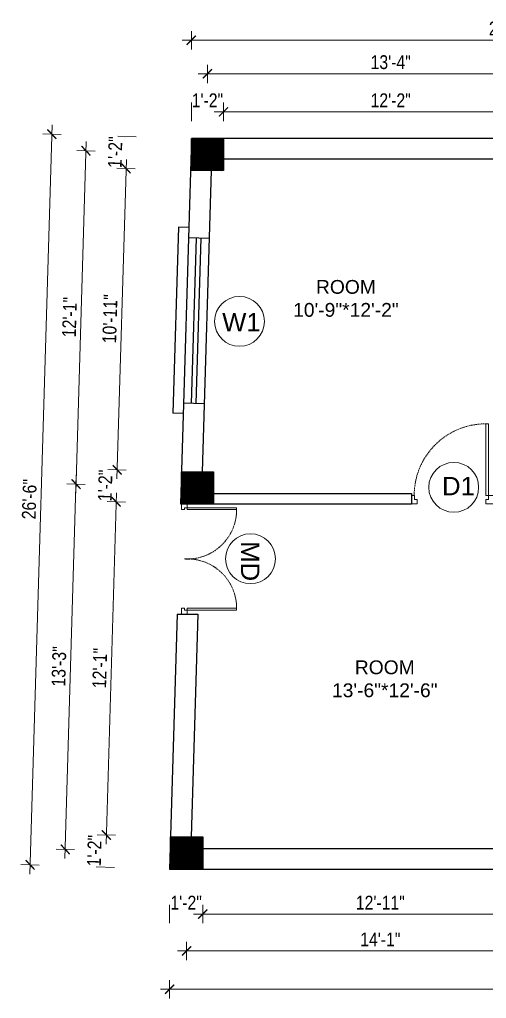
# Model space of a CAD drawing. Header units: inches. Extents: x -9985691 to 3643, y -3270716 to 4788.
# Drawn here: x -4965872.1 to -4965668.8, y -3264218.4 to -3263792.3 of the extents above; entities that cross this region are included whole.
import ezdxf

# ---------------------------------------------------------------- set-up
doc = ezdxf.new("R2010")
doc.units = ezdxf.units.IN
doc.header["$LTSCALE"] = 2
doc.header["$MEASUREMENT"] = 0
doc.header["$PDMODE"] = 34
doc.linetypes.add('HIDDEN', pattern=[0.375, 0.25, -0.125])
doc.layers.get('0').update_dxf_attribs({"linetype": 'CONTINUOUS'})
doc.layers.get('DEFPOINTS').update_dxf_attribs({"color": 141, "linetype": 'CONTINUOUS'})
doc.layers.add('A-Hatch', color=7, linetype='CONTINUOUS')
for name, color, linetype, lineweight in [('Annotate-Lite.w', 177, 'CONTINUOUS', 9), ('DIM 1-100', 4, 'CONTINUOUS', 13), ('Door-Window.w', 4, 'CONTINUOUS', 15), ('TEXT', 181, 'CONTINUOUS', 25)]:
    doc.layers.add(name, color=color, linetype=linetype, lineweight=lineweight)
doc.styles.add('arial.', font='arial.ttf')
doc.styles.add('gaurav', font='arial.ttf')
doc.styles.get("Standard").update_dxf_attribs({"font": 'ARIALN.TTF'})
doc.dimstyles.new('1 by 96', dxfattribs={"dimtxt": 6, "dimasz": 4, "dimexe": 4, "dimexo": 4, "dimgap": 2, "dimtad": 1, "dimdec": 0, "dimzin": 0, "dimdsep": 46, "dimlunit": 4, "dimtxsty": 'Standard', "dimblk": 'ARCHTICK', "dimcen": 0, "dimdle": 4, "dimadec": 0, "dimazin": 0, "dimtfac": 1, "dimtdec": 0, "dimtix": 1, "dimtofl": 0, "dimtmove": 1, "dimatfit": 3, "dimldrblk": 'ARCHTICK', "dimfxl": 4, "dimfxlon": 1, "dimtolj": 1, "dimtzin": 0, "dimlwd": -1, "dimlwe": -1, "dimarcsym": 0})

# ---------------------------------------------------------------- blocks, each defined once
blk = doc.blocks.new('FDFDRE')
at = {"ltscale": 3}
for p, q in [((165701.11, -58637.82), (165701.1, -58641.5)), ((165701.1, -58641.5), (165703.55, -58641.5)), ((165704.78, -58637.83), (165701.11, -58637.82)), ((165703.55, -58641.5), (165703.53, -58672.63)), ((165704.78, -58639.66), (165703.55, -58639.66)), ((165703.55, -58639.66), (165703.55, -58641.5)), ((165703.55, -58641.5), (165704.78, -58641.5)), ((165704.78, -58641.5), (165704.76, -58672.65)), ((165704.78, -58639.66), (165704.78, -58637.83)), ((165766.98, -58637.83), (165770.65, -58637.82)), ((165766.98, -58639.66), (165766.98, -58637.83)), ((165766.98, -58639.66), (165768.2, -58639.66)), ((165766.98, -58641.5), (165767, -58672.65)), ((165768.2, -58641.5), (165766.98, -58641.5)), ((165768.2, -58639.66), (165768.2, -58641.5)), ((165770.65, -58641.5), (165768.2, -58641.5)), ((165768.2, -58641.5), (165768.22, -58672.63)), ((165770.65, -58637.82), (165770.65, -58641.5)), ((165703.53, -58672.63), (165704.76, -58672.65)), ((165768.22, -58672.63), (165767, -58672.65))]:
    blk.add_line(p, q, dxfattribs=at)
at = {"layer": 'Door-Window.w', "color": 9, "linetype": 'HIDDEN', "lineweight": 18}
for centre, start, end in [((165704.78, -58641.5), 269.96183, 3.38353), ((165766.98, -58641.5), 176.61647, 270.03817)]:
    blk.add_arc(centre, 31.16, start, end, dxfattribs=at)
blk = doc.blocks.new('3-0')
at = {"ltscale": 3}
for p, q in [((11063.05, 10097.68), (11065.97, 10099.9)), ((11063.05, 10097.68), (11064.53, 10095.73)), ((11065.25, 10097.81), (11066.71, 10098.92)), ((11065.99, 10096.84), (11065.25, 10097.81)), ((11065.97, 10099.9), (11066.71, 10098.92)), ((11065.99, 10096.84), (11064.53, 10095.73)), ((11085.5, 10074.13), (11110.32, 10092.96)), ((11086.24, 10073.15), (11111.05, 10091.97)), ((11111.05, 10091.97), (11110.32, 10092.96)), ((11084.04, 10073.02), (11082.57, 10071.91)), ((11084.04, 10073.02), (11084.78, 10072.04)), ((11084.78, 10072.04), (11086.24, 10073.15)), ((11086.24, 10073.15), (11085.5, 10074.13)), ((11087.72, 10071.2), (11086.24, 10073.15)), ((11082.57, 10071.91), (11084.79, 10068.98)), ((11084.79, 10068.98), (11087.72, 10071.2))]:
    blk.add_line(p, q, dxfattribs=at)
at = {"layer": 'Door-Window.w', "color": 9, "linetype": 'HIDDEN', "lineweight": 18}
blk.add_arc((11085.5, 10074.13), 31.16, 37.1906, 127.1465, dxfattribs=at)
blk = doc.blocks.new('*D1144')
at = {"layer": 'DEFPOINTS', "color": 0, "ltscale": 0.5, "transparency": 16777216}
for p in [(-4965783.32, -3263832.42), (-4965797.32, -3263843.96), (-4965783.32, -3263843.96)]:
    blk.add_point(p, dxfattribs=at)
at = {"layer": 'DIM 1-100', "color": 0, "ltscale": 0.5, "transparency": 16777216}
for p, q in [((-4965797.32, -3263836.42), (-4965797.32, -3263828.42)), ((-4965783.32, -3263836.42), (-4965783.32, -3263828.42))]:
    blk.add_line(p, q, dxfattribs=at)
at = {"layer": 'DIM 1-100', "color": 0, "ltscale": 0.5, "transparency": 16777216, "insert": (-4965790.32, -3263827.41), "char_height": 6, "attachment_point": 5}
blk.add_mtext('\\A1;1\'-2"', dxfattribs=at)
blk = doc.blocks.new('_ArchTick')
at = {"color": 0, "linetype": 'ByBlock', "const_width": 0.15}
blk.add_lwpolyline([(-0.5, -0.5), (0.5, 0.5)], dxfattribs=at)
blk = doc.blocks.new('*D1145')
at = {"layer": 'DEFPOINTS', "color": 0, "ltscale": 0.5, "transparency": 16777216}
for p in [(-4965637.68, -3263832.42), (-4965783.32, -3263843.96), (-4965637.68, -3263843.96)]:
    blk.add_point(p, dxfattribs=at)
at = {"layer": 'DIM 1-100', "color": 0, "ltscale": 0.5, "transparency": 16777216}
for p, q in [((-4965783.32, -3263836.42), (-4965783.32, -3263828.42)), ((-4965637.68, -3263836.42), (-4965637.68, -3263828.42)), ((-4965787.32, -3263832.42), (-4965633.68, -3263832.42))]:
    blk.add_line(p, q, dxfattribs=at)
at = {"layer": 'DIM 1-100', "color": 0, "ltscale": 0.5, "transparency": 16777216, "xscale": 4, "yscale": 4, "zscale": 4, "rotation": 180}
blk.add_blockref('_ArchTick', (-4965783.32, -3263832.42), dxfattribs=at)
at = {"layer": 'DIM 1-100', "color": 0, "ltscale": 0.5, "transparency": 16777216, "xscale": 4, "yscale": 4, "zscale": 4}
blk.add_blockref('_ArchTick', (-4965637.68, -3263832.42), dxfattribs=at)
at = {"layer": 'DIM 1-100', "color": 0, "ltscale": 0.5, "transparency": 16777216, "insert": (-4965710.5, -3263827.41), "char_height": 6, "attachment_point": 5}
blk.add_mtext('\\A1;12\'-2"', dxfattribs=at)
blk = doc.blocks.new('*D1151')
at = {"layer": 'DEFPOINTS', "color": 0, "ltscale": 0.5, "transparency": 16777216}
for p in [(-4965630.68, -3263815.89), (-4965790.32, -3263850.96), (-4965630.68, -3263850.96)]:
    blk.add_point(p, dxfattribs=at)
at = {"layer": 'DIM 1-100', "color": 0, "ltscale": 0.5, "transparency": 16777216}
for p, q in [((-4965790.32, -3263819.89), (-4965790.32, -3263811.89)), ((-4965630.68, -3263819.89), (-4965630.68, -3263811.89)), ((-4965794.32, -3263815.89), (-4965626.68, -3263815.89))]:
    blk.add_line(p, q, dxfattribs=at)
at = {"layer": 'DIM 1-100', "color": 0, "ltscale": 0.5, "transparency": 16777216, "xscale": 4, "yscale": 4, "zscale": 4, "rotation": 180}
blk.add_blockref('_ArchTick', (-4965790.32, -3263815.89), dxfattribs=at)
at = {"layer": 'DIM 1-100', "color": 0, "ltscale": 0.5, "transparency": 16777216, "xscale": 4, "yscale": 4, "zscale": 4}
blk.add_blockref('_ArchTick', (-4965630.68, -3263815.89), dxfattribs=at)
at = {"layer": 'DIM 1-100', "color": 0, "ltscale": 0.5, "transparency": 16777216, "insert": (-4965710.5, -3263810.83), "char_height": 6, "attachment_point": 5}
blk.add_mtext('\\A1;13\'-4"', dxfattribs=at)
blk = doc.blocks.new('*D1154')
at = {"layer": 'DEFPOINTS', "color": 0, "ltscale": 0.5, "transparency": 16777216}
for p in [(-4965797.32, -3263801.26), (-4965797.32, -3263843.96), (-4965520.68, -3263843.96)]:
    blk.add_point(p, dxfattribs=at)
at = {"layer": 'DIM 1-100', "color": 0, "ltscale": 0.5, "transparency": 16777216}
for p, q in [((-4965516.68, -3263801.26), (-4965801.32, -3263801.26)), ((-4965797.32, -3263805.26), (-4965797.32, -3263797.26)), ((-4965520.68, -3263805.26), (-4965520.68, -3263797.26))]:
    blk.add_line(p, q, dxfattribs=at)
at = {"layer": 'DIM 1-100', "color": 0, "ltscale": 0.5, "transparency": 16777216, "xscale": 4, "yscale": 4, "zscale": 4, "rotation": 180}
blk.add_blockref('_ArchTick', (-4965797.32, -3263801.26), dxfattribs=at)
at = {"layer": 'DIM 1-100', "color": 0, "ltscale": 0.5, "transparency": 16777216, "xscale": 4, "yscale": 4, "zscale": 4}
blk.add_blockref('_ArchTick', (-4965520.68, -3263801.26), dxfattribs=at)
at = {"layer": 'DIM 1-100', "color": 0, "ltscale": 0.5, "transparency": 16777216, "insert": (-4965659, -3263796.19), "char_height": 6, "attachment_point": 5}
blk.add_mtext('\\A1;23\'-1"', dxfattribs=at)
blk = doc.blocks.new('*D1156')
at = {"layer": 'DEFPOINTS', "color": 0, "ltscale": 0.5, "transparency": 16777216}
for p in [(-4965829.63, -3263988.25), (-4965801.63, -3263989.08), (-4965802.05, -3264003.08)]:
    blk.add_point(p, dxfattribs=at)
at = {"layer": 'DIM 1-100', "color": 0, "ltscale": 0.5, "transparency": 16777216}
for p, q in [((-4965825.63, -3263988.37), (-4965833.63, -3263988.13)), ((-4965826.05, -3264002.37), (-4965834.04, -3264002.13))]:
    blk.add_line(p, q, dxfattribs=at)
at = {"layer": 'DIM 1-100', "color": 0, "ltscale": 0.5, "transparency": 16777216, "insert": (-4965834.85, -3263995.1), "char_height": 6, "attachment_point": 5, "rotation": 88.2969}
blk.add_mtext('\\A1;1\'-2"', dxfattribs=at)
blk = doc.blocks.new('*D1157')
at = {"layer": 'DEFPOINTS', "color": 0, "ltscale": 0.5, "transparency": 16777216}
for p in [(-4965802.05, -3264003.08), (-4965834.36, -3264147.25), (-4965806.36, -3264148.08)]:
    blk.add_point(p, dxfattribs=at)
at = {"layer": 'DIM 1-100', "color": 0, "ltscale": 0.5, "transparency": 16777216}
for p, q in [((-4965829.93, -3263998.25), (-4965834.48, -3264151.25)), ((-4965826.05, -3264002.37), (-4965834.04, -3264002.13)), ((-4965830.36, -3264147.37), (-4965838.35, -3264147.13))]:
    blk.add_line(p, q, dxfattribs=at)
at = {"layer": 'DIM 1-100', "color": 0, "ltscale": 0.5, "transparency": 16777216, "xscale": 4, "yscale": 4, "zscale": 4}
for p, rotation in [((-4965830.05, -3264002.25), 88.2968649502708), ((-4965834.36, -3264147.25), 268.2968649502708)]:
    blk.add_blockref('_ArchTick', p, dxfattribs=dict(at, rotation=rotation))
at = {"layer": 'DIM 1-100', "color": 0, "ltscale": 0.5, "transparency": 16777216, "insert": (-4965837.21, -3264074.6), "char_height": 6, "attachment_point": 5, "rotation": 88.2969}
blk.add_mtext('\\A1;12\'-1"', dxfattribs=at)
blk = doc.blocks.new('*D1158')
at = {"layer": 'DEFPOINTS', "color": 0, "ltscale": 0.5, "transparency": 16777216}
for p in [(-4965806.36, -3264148.08), (-4965834.77, -3264161.25), (-4965806.77, -3264162.08)]:
    blk.add_point(p, dxfattribs=at)
at = {"layer": 'DIM 1-100', "color": 0, "ltscale": 0.5, "transparency": 16777216}
for p, q in [((-4965830.36, -3264147.37), (-4965838.35, -3264147.13)), ((-4965830.77, -3264161.37), (-4965838.77, -3264161.13))]:
    blk.add_line(p, q, dxfattribs=at)
at = {"layer": 'DIM 1-100', "color": 0, "ltscale": 0.5, "transparency": 16777216, "insert": (-4965839.57, -3264154.1), "char_height": 6, "attachment_point": 5, "rotation": 88.2969}
blk.add_mtext('\\A1;1\'-2"', dxfattribs=at)
blk = doc.blocks.new('*D1159')
at = {"layer": 'DEFPOINTS', "color": 0, "ltscale": 0.5, "transparency": 16777216}
for p in [(-4965825.73, -3263857.11), (-4965797.32, -3263857.96), (-4965801.63, -3263989.08)]:
    blk.add_point(p, dxfattribs=at)
at = {"layer": 'DIM 1-100', "color": 0, "ltscale": 0.5, "transparency": 16777216}
for p, q in [((-4965829.75, -3263992.25), (-4965825.61, -3263853.11)), ((-4965821.73, -3263857.23), (-4965829.73, -3263856.99)), ((-4965825.63, -3263988.37), (-4965833.63, -3263988.13))]:
    blk.add_line(p, q, dxfattribs=at)
at = {"layer": 'DIM 1-100', "color": 0, "ltscale": 0.5, "transparency": 16777216, "xscale": 4, "yscale": 4, "zscale": 4}
for p, rotation in [((-4965825.73, -3263857.11), 88.29686495027083), ((-4965829.63, -3263988.25), 268.2968649502708)]:
    blk.add_blockref('_ArchTick', p, dxfattribs=dict(at, rotation=rotation))
at = {"layer": 'DIM 1-100', "color": 0, "ltscale": 0.5, "transparency": 16777216, "insert": (-4965832.74, -3263922.53), "char_height": 6, "attachment_point": 5, "rotation": 88.2969}
blk.add_mtext('\\A1;10\'-11"', dxfattribs=at)
blk = doc.blocks.new('*D1160')
at = {"layer": 'DEFPOINTS', "color": 0, "ltscale": 0.5, "transparency": 16777216}
for p in [(-4965825.31, -3263843.12), (-4965797.32, -3263843.96), (-4965797.32, -3263857.96)]:
    blk.add_point(p, dxfattribs=at)
at = {"layer": 'DIM 1-100', "color": 0, "ltscale": 0.5, "transparency": 16777216}
for p, q in [((-4965821.32, -3263843.24), (-4965829.31, -3263843)), ((-4965821.73, -3263857.23), (-4965829.73, -3263856.99))]:
    blk.add_line(p, q, dxfattribs=at)
at = {"layer": 'DIM 1-100', "color": 0, "ltscale": 0.5, "transparency": 16777216, "insert": (-4965830.53, -3263849.97), "char_height": 6, "attachment_point": 5, "rotation": 88.2969}
blk.add_mtext('\\A1;1\'-2"', dxfattribs=at)
blk = doc.blocks.new('*D1161')
at = {"layer": 'DEFPOINTS', "color": 0, "ltscale": 0.5, "transparency": 16777216}
for p in [(-4965847.53, -3263994.51), (-4965794.63, -3263996.08), (-4965799.36, -3264155.08)]:
    blk.add_point(p, dxfattribs=at)
at = {"layer": 'DIM 1-100', "color": 0, "ltscale": 0.5, "transparency": 16777216}
for p, q in [((-4965852.37, -3264157.51), (-4965847.41, -3263990.51)), ((-4965843.53, -3263994.63), (-4965851.52, -3263994.39)), ((-4965848.26, -3264153.63), (-4965856.25, -3264153.39))]:
    blk.add_line(p, q, dxfattribs=at)
at = {"layer": 'DIM 1-100', "color": 0, "ltscale": 0.5, "transparency": 16777216, "xscale": 4, "yscale": 4, "zscale": 4}
for p, rotation in [((-4965847.53, -3263994.51), 88.29686496677859), ((-4965852.25, -3264153.51), 268.2968649667786)]:
    blk.add_blockref('_ArchTick', p, dxfattribs=dict(at, rotation=rotation))
at = {"layer": 'DIM 1-100', "color": 0, "ltscale": 0.5, "transparency": 16777216, "insert": (-4965854.95, -3264073.86), "char_height": 6, "attachment_point": 5, "rotation": 88.2969}
blk.add_mtext('\\A1;13\'-3"', dxfattribs=at)
blk = doc.blocks.new('*D1162')
at = {"layer": 'DEFPOINTS', "color": 0, "ltscale": 0.5, "transparency": 16777216}
for p in [(-4965843.21, -3263849.38), (-4965790.32, -3263850.96), (-4965794.63, -3263996.08)]:
    blk.add_point(p, dxfattribs=at)
at = {"layer": 'DIM 1-100', "color": 0, "ltscale": 0.5, "transparency": 16777216}
for p, q in [((-4965847.65, -3263998.51), (-4965843.09, -3263845.38)), ((-4965839.21, -3263849.5), (-4965847.21, -3263849.26)), ((-4965843.53, -3263994.63), (-4965851.52, -3263994.39))]:
    blk.add_line(p, q, dxfattribs=at)
at = {"layer": 'DIM 1-100', "color": 0, "ltscale": 0.5, "transparency": 16777216, "xscale": 4, "yscale": 4, "zscale": 4}
for p, rotation in [((-4965843.21, -3263849.38), 88.29686495027083), ((-4965847.53, -3263994.51), 268.2968649502708)]:
    blk.add_blockref('_ArchTick', p, dxfattribs=dict(at, rotation=rotation))
at = {"layer": 'DIM 1-100', "color": 0, "ltscale": 0.5, "transparency": 16777216, "insert": (-4965850.38, -3263921.8), "char_height": 6, "attachment_point": 5, "rotation": 88.2969}
blk.add_mtext('\\A1;12\'-1"', dxfattribs=at)
blk = doc.blocks.new('*D1163')
at = {"layer": 'DEFPOINTS', "color": 0, "ltscale": 0.5, "transparency": 16777216}
for p in [(-4965797.32, -3263843.96), (-4965867.52, -3264160.28), (-4965806.77, -3264162.08)]:
    blk.add_point(p, dxfattribs=at)
at = {"layer": 'DIM 1-100', "color": 0, "ltscale": 0.5, "transparency": 16777216}
for p, q in [((-4965857.94, -3263838.15), (-4965867.64, -3264164.27)), ((-4965854.06, -3263842.27), (-4965862.06, -3263842.03)), ((-4965863.52, -3264160.4), (-4965871.52, -3264160.16))]:
    blk.add_line(p, q, dxfattribs=at)
at = {"layer": 'DIM 1-100', "color": 0, "ltscale": 0.5, "transparency": 16777216, "xscale": 4, "yscale": 4, "zscale": 4}
for p, rotation in [((-4965858.06, -3263842.15), 88.29686496679862), ((-4965867.52, -3264160.28), 268.2968649667986)]:
    blk.add_blockref('_ArchTick', p, dxfattribs=dict(at, rotation=rotation))
at = {"layer": 'DIM 1-100', "color": 0, "ltscale": 0.5, "transparency": 16777216, "insert": (-4965867.85, -3264001.06), "char_height": 6, "attachment_point": 5, "rotation": 88.2969}
blk.add_mtext('\\A1;26\'-6"', dxfattribs=at)
blk = doc.blocks.new('*D1164')
at = {"layer": 'DEFPOINTS', "color": 0, "ltscale": 0.5, "transparency": 16777216}
for p in [(-4965806.77, -3264162.08), (-4965792.36, -3264162.08), (-4965792.36, -3264181.71)]:
    blk.add_point(p, dxfattribs=at)
at = {"layer": 'DIM 1-100', "color": 0, "ltscale": 0.5, "transparency": 16777216}
for p, q in [((-4965806.77, -3264177.71), (-4965806.77, -3264185.71)), ((-4965792.36, -3264177.71), (-4965792.36, -3264185.71))]:
    blk.add_line(p, q, dxfattribs=at)
at = {"layer": 'DIM 1-100', "color": 0, "ltscale": 0.5, "transparency": 16777216, "insert": (-4965799.57, -3264176.7), "char_height": 6, "attachment_point": 5}
blk.add_mtext('\\A1;1\'-2"', dxfattribs=at)
blk = doc.blocks.new('*D1165')
at = {"layer": 'DEFPOINTS', "color": 0, "ltscale": 0.5, "transparency": 16777216}
for p in [(-4965792.36, -3264162.08), (-4965637.68, -3264162.08), (-4965637.68, -3264181.71)]:
    blk.add_point(p, dxfattribs=at)
at = {"layer": 'DIM 1-100', "color": 0, "ltscale": 0.5, "transparency": 16777216}
for p, q in [((-4965792.36, -3264177.71), (-4965792.36, -3264185.71)), ((-4965637.68, -3264177.71), (-4965637.68, -3264185.71)), ((-4965796.36, -3264181.71), (-4965633.68, -3264181.71))]:
    blk.add_line(p, q, dxfattribs=at)
at = {"layer": 'DIM 1-100', "color": 0, "ltscale": 0.5, "transparency": 16777216, "xscale": 4, "yscale": 4, "zscale": 4, "rotation": 180}
blk.add_blockref('_ArchTick', (-4965792.36, -3264181.71), dxfattribs=at)
at = {"layer": 'DIM 1-100', "color": 0, "ltscale": 0.5, "transparency": 16777216, "xscale": 4, "yscale": 4, "zscale": 4}
blk.add_blockref('_ArchTick', (-4965637.68, -3264181.71), dxfattribs=at)
at = {"layer": 'DIM 1-100', "color": 0, "ltscale": 0.5, "transparency": 16777216, "insert": (-4965715.02, -3264176.7), "char_height": 6, "attachment_point": 5}
blk.add_mtext('\\A1;12\'-11"', dxfattribs=at)
blk = doc.blocks.new('*D1169')
at = {"layer": 'DEFPOINTS', "color": 0, "ltscale": 0.5, "transparency": 16777216}
for p in [(-4965799.36, -3264155.08), (-4965630.68, -3264155.08), (-4965630.68, -3264197.72)]:
    blk.add_point(p, dxfattribs=at)
at = {"layer": 'DIM 1-100', "color": 0, "ltscale": 0.5, "transparency": 16777216}
for p, q in [((-4965803.36, -3264197.72), (-4965626.68, -3264197.72)), ((-4965799.36, -3264193.72), (-4965799.36, -3264201.72)), ((-4965630.68, -3264193.72), (-4965630.68, -3264201.72))]:
    blk.add_line(p, q, dxfattribs=at)
at = {"layer": 'DIM 1-100', "color": 0, "ltscale": 0.5, "transparency": 16777216, "xscale": 4, "yscale": 4, "zscale": 4, "rotation": 180}
blk.add_blockref('_ArchTick', (-4965799.36, -3264197.72), dxfattribs=at)
at = {"layer": 'DIM 1-100', "color": 0, "ltscale": 0.5, "transparency": 16777216, "xscale": 4, "yscale": 4, "zscale": 4}
blk.add_blockref('_ArchTick', (-4965630.68, -3264197.72), dxfattribs=at)
at = {"layer": 'DIM 1-100', "color": 0, "ltscale": 0.5, "transparency": 16777216, "insert": (-4965715.02, -3264192.71), "char_height": 6, "attachment_point": 5}
blk.add_mtext('\\A1;14\'-1"', dxfattribs=at)
blk = doc.blocks.new('*D1171')
at = {"layer": 'DEFPOINTS', "color": 0, "ltscale": 0.5, "transparency": 16777216}
for p in [(-4965806.77, -3264162.08), (-4965457.32, -3264162.08), (-4965457.32, -3264214.41)]:
    blk.add_point(p, dxfattribs=at)
at = {"layer": 'DIM 1-100', "color": 0, "ltscale": 0.5, "transparency": 16777216}
for p, q in [((-4965806.77, -3264210.41), (-4965806.77, -3264218.41)), ((-4965457.32, -3264210.41), (-4965457.32, -3264218.41)), ((-4965810.77, -3264214.41), (-4965453.32, -3264214.41))]:
    blk.add_line(p, q, dxfattribs=at)
at = {"layer": 'DIM 1-100', "color": 0, "ltscale": 0.5, "transparency": 16777216, "xscale": 4, "yscale": 4, "zscale": 4, "rotation": 180}
blk.add_blockref('_ArchTick', (-4965806.77, -3264214.41), dxfattribs=at)
at = {"layer": 'DIM 1-100', "color": 0, "ltscale": 0.5, "transparency": 16777216, "xscale": 4, "yscale": 4, "zscale": 4}
blk.add_blockref('_ArchTick', (-4965457.32, -3264214.41), dxfattribs=at)
at = {"layer": 'DIM 1-100', "color": 0, "ltscale": 0.5, "transparency": 16777216, "insert": (-4965632.05, -3264209.35), "char_height": 6, "attachment_point": 5}
blk.add_mtext('\\A1;29\'-1"', dxfattribs=at)

msp = doc.modelspace()

# ---------------------------------------------------------------- hatches: boundary and pattern name
at = {"layer": 'A-Hatch', "ltscale": 0.5}
h = msp.add_hatch(dxfattribs=at)
h.set_pattern_fill('ANSI31', color=256)
h.set_pattern_definition([(45, (9311.56172, 827.37444), (-0.0883883476483, 0.0883883476483), [])])
h.paths.add_polyline_path([(-4965783.32, -3263843.96), (-4965797.32, -3263843.96), (-4965797.32, -3263857.96), (-4965783.32, -3263857.96)])
h = msp.add_hatch(dxfattribs=at)
h.set_pattern_fill('ANSI31', color=256)
h.set_pattern_definition([(45, (9307.2465, 682.24748), (-0.0883883476483, 0.0883883476483), [])])
h.paths.add_polyline_path([(-4965787.63, -3263989.08), (-4965801.63, -3263989.08), (-4965801.63, -3264003.08), (-4965787.63, -3264003.08)])
h = msp.add_hatch(dxfattribs=at)
h.set_pattern_fill('ANSI31', color=256)
h.set_pattern_definition([(45, (9302.51879, 523.24748), (-0.0883883476483, 0.0883883476483), [])])
h.paths.add_polyline_path([(-4965792.36, -3264148.08), (-4965806.36, -3264148.08), (-4965806.36, -3264162.08), (-4965792.36, -3264162.08)])

# ---------------------------------------------------------------- linework, layer by layer
at = {"ltscale": 0.5}
for p, q in [((-4965660.92, -3263852.96), (-4965783.32, -3263852.96)), ((-4965788.73, -3263857.96), (-4965792.63, -3263989.08)), ((-4965802.97, -3263882.64), (-4965805.37, -3263963.6)), ((-4965798.47, -3263882.77), (-4965802.97, -3263882.64)), ((-4965789.61, -3263887.53), (-4965798.6, -3263887.27)), ((-4965797.24, -3263959.34), (-4965795.1, -3263887.37)), ((-4965795.25, -3263959.4), (-4965793.11, -3263887.43)), ((-4965791.75, -3263959.5), (-4965800.74, -3263959.24)), ((-4965800.88, -3263963.73), (-4965805.37, -3263963.6)), ((-4965787.63, -3263998.58), (-4965701.42, -3263998.58)), ((-4965701.42, -3263998.58), (-4965701.42, -3264003.08)), ((-4965802.05, -3264003.08), (-4965701.42, -3264003.08)), ((-4965803.47, -3264051.08), (-4965794.47, -3264051.08)), ((-4965794.47, -3264051.08), (-4965797.35, -3264148.08)), ((-4965792.36, -3264153.08), (-4965637.68, -3264153.08))]:
    msp.add_line(p, q, dxfattribs=at)
for points in [[(-4965520.68, -3263843.96), (-4965797.32, -3263843.96), (-4965802.05, -3264003.08)], [(-4965803.47, -3264051.08), (-4965806.77, -3264162.08), (-4965457.32, -3264162.08), (-4965458.65, -3263989.08)]]:
    msp.add_lwpolyline(points, dxfattribs=at)
for points in [[(-4965797.32, -3263843.96), (-4965783.32, -3263843.96), (-4965783.32, -3263857.96), (-4965797.32, -3263857.96)], [(-4965801.63, -3263989.08), (-4965787.63, -3263989.08), (-4965787.63, -3264003.08), (-4965801.63, -3264003.08)], [(-4965806.36, -3264148.08), (-4965792.36, -3264148.08), (-4965792.36, -3264162.08), (-4965806.36, -3264162.08)]]:
    msp.add_lwpolyline(points, close=True, dxfattribs=at)
at = {"layer": 'Annotate-Lite.w', "ltscale": 0.005}
for centre in [(-4965776.36, -3263923.64), (-4965683.05, -3263995.9), (-4965771.57, -3264026.98)]:
    msp.add_circle(centre, 10.86, dxfattribs=at)

# ---------------------------------------------------------------- block references
at = {"layer": 'Door-Window.w', "linetype": 'ByBlock', "xscale": 0.9997907823099139, "yscale": 0.9997907820742985, "zscale": 0.9997907822730241, "rotation": 52.84757570409326}
msp.add_blockref('3-0', (-4964334.93, -3278915.93), dxfattribs=at)
at = {"layer": 'Door-Window.w', "ltscale": 0.005, "xscale": 0.6902152811431093, "yscale": 0.6902152811431093, "zscale": 0.690215281206522, "rotation": 89.99999999970716}
msp.add_blockref('FDFDRE', (-5006274.35, -3378420.52), dxfattribs=at)

# ---------------------------------------------------------------- texts
at = {"layer": 'Annotate-Lite.w', "ltscale": 0.005, "insert": (-4965783.9, -3263919.99), "char_height": 8, "attachment_point": 1, "style": 'gaurav'}
msp.add_mtext_dynamic_manual_height_columns('W1', width=8, gutter_width=100, heights=[0], dxfattribs=at)
at = {"layer": 'Annotate-Lite.w', "ltscale": 0.005, "char_height": 8, "attachment_point": 1, "style": 'gaurav'}
for s, insert, rotation in [('D1', (-4965688.14, -3263991.35), 0.0382), ('MD', (-4965767.66, -3264019.37), 269.9618)]:
    msp.add_mtext_dynamic_manual_height_columns(s, width=8, gutter_width=100, heights=[0], dxfattribs=dict(at, insert=insert, rotation=rotation))
at = {"layer": 'TEXT', "lineweight": -2, "char_height": 6, "attachment_point": 5, "style": 'arial.'}
for s, insert in [('ROOM\\P10\'-9"*12\'-2"', (-4965730, -3263913.68)), ('ROOM\\P13\'-6"*12\'-6"', (-4965713.08, -3264079.3))]:
    msp.add_mtext_dynamic_manual_height_columns(s, width=45.7314, gutter_width=30, heights=[0], dxfattribs=dict(at, insert=insert))

# ---------------------------------------------------------------- dimensions: what is measured, and where the dimension line sits
at = {"layer": 'DIM 1-100', "ltscale": 0.5}
for base, p1, p2, picture, middle in [((-4965797.32, -3263801.26), (-4965520.68, -3263843.96), (-4965797.32, -3263843.96), '*D1154', (-4965659, -3263796.19)), ((-4965630.68, -3263815.89), (-4965790.32, -3263850.96), (-4965630.68, -3263850.96), '*D1151', (-4965710.5, -3263810.83)), ((-4965783.32, -3263832.42), (-4965797.32, -3263843.96), (-4965783.32, -3263843.96), '*D1144', (-4965790.32, -3263827.41)), ((-4965637.68, -3263832.42), (-4965783.32, -3263843.96), (-4965637.68, -3263843.96), '*D1145', (-4965710.5, -3263827.41)), ((-4965630.68, -3264197.72), (-4965799.36, -3264155.08), (-4965630.68, -3264155.08), '*D1169', (-4965715.02, -3264192.71)), ((-4965457.32, -3264214.41), (-4965806.77, -3264162.08), (-4965457.32, -3264162.08), '*D1171', (-4965632.05, -3264209.35)), ((-4965792.36, -3264181.71), (-4965806.77, -3264162.08), (-4965792.36, -3264162.08), '*D1164', (-4965799.57, -3264176.7)), ((-4965637.68, -3264181.71), (-4965792.36, -3264162.08), (-4965637.68, -3264162.08), '*D1165', (-4965715.02, -3264176.7))]:
    dim = msp.add_linear_dim(base=base, p1=p1, p2=p2, dimstyle='1 by 96', dxfattribs=at)
    dim.commit()
    dim.dimension.update_dxf_attribs({"geometry": picture, "text_midpoint": middle})
for p1, p2, distance, picture, middle in [((-4965797.32, -3263843.96), (-4965806.77, -3264162.08), -60.77, '*D1163', (-4965867.85, -3264001.06)), ((-4965802.05, -3264003.08), (-4965801.63, -3263989.08), 28.01, '*D1156', (-4965834.85, -3263995.1)), ((-4965799.36, -3264155.08), (-4965794.63, -3263996.08), 52.92, '*D1161', (-4965854.95, -3264073.86))]:
    dim = msp.add_aligned_dim(p1=p1, p2=p2, distance=distance, dimstyle='1 by 96', dxfattribs=at)
    dim.commit()
    dim.dimension.update_dxf_attribs({"geometry": picture, "text_midpoint": middle})
for base, p1, p2, picture, middle in [((-4965825.31, -3263843.12), (-4965797.32, -3263857.96), (-4965797.32, -3263843.96), '*D1160', (-4965830.53, -3263849.97)), ((-4965843.21, -3263849.38), (-4965794.63, -3263996.08), (-4965790.32, -3263850.96), '*D1162', (-4965850.38, -3263921.8)), ((-4965825.73, -3263857.11), (-4965801.63, -3263989.08), (-4965797.32, -3263857.96), '*D1159', (-4965832.74, -3263922.53)), ((-4965834.36, -3264147.25), (-4965802.05, -3264003.08), (-4965806.36, -3264148.08), '*D1157', (-4965837.21, -3264074.6)), ((-4965834.77, -3264161.25), (-4965806.36, -3264148.08), (-4965806.77, -3264162.08), '*D1158', (-4965839.57, -3264154.1))]:
    dim = msp.add_linear_dim(base=base, p1=p1, p2=p2, angle=268.2969, dimstyle='1 by 96', dxfattribs=at)
    dim.commit()
    dim.dimension.update_dxf_attribs({"geometry": picture, "text_midpoint": middle})

doc.saveas('drawing.dxf')
